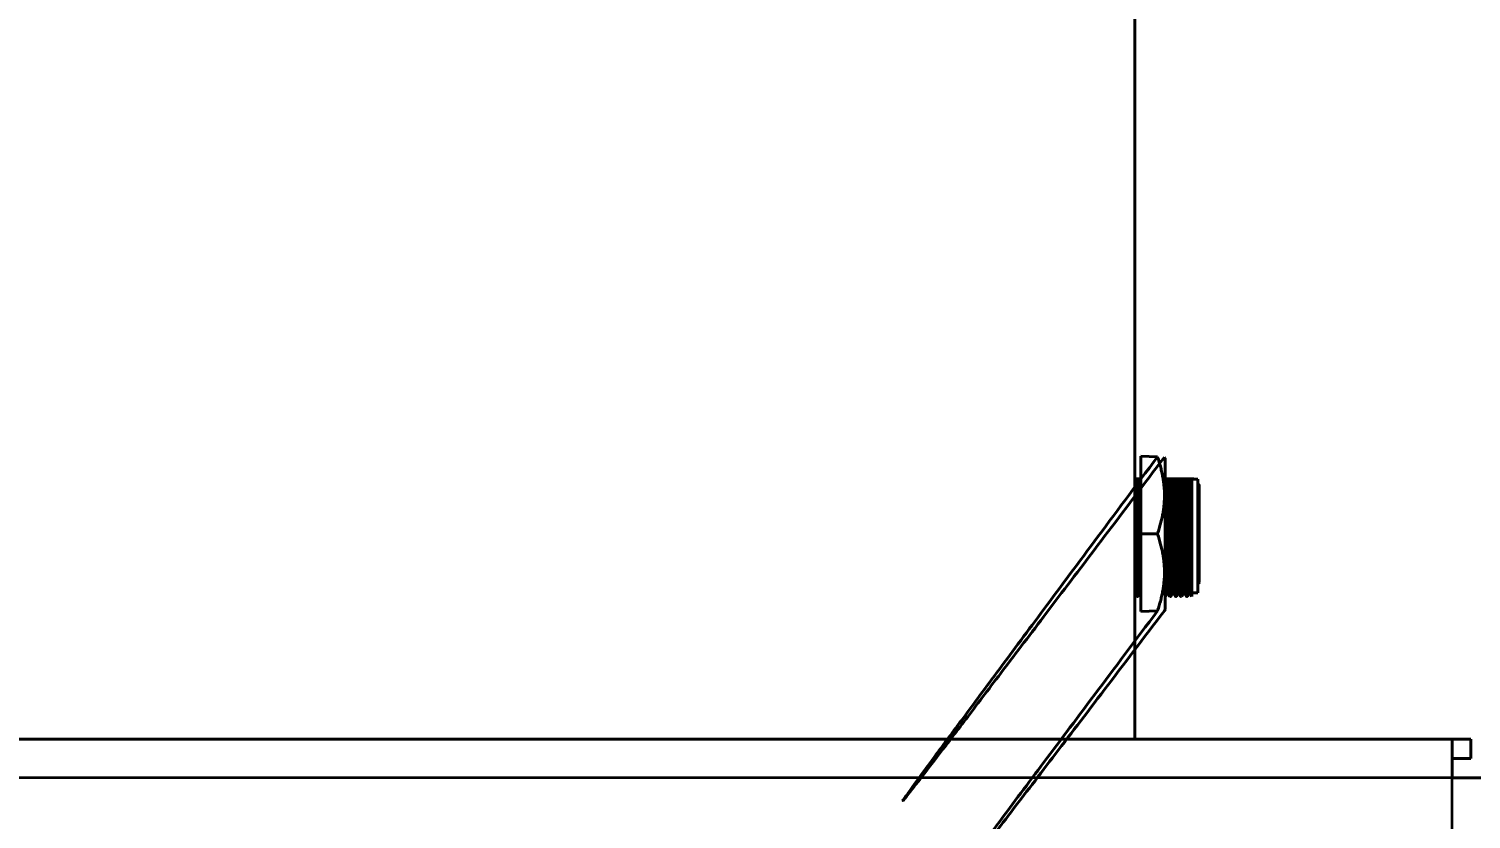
# Model space of a CAD drawing. Header units: millimetres. Extents: x 0 to 5945, y 0 to 4205.
# Drawn here: x 2609.3 to 2847.1, y 3655.9 to 3786.1 of the extents above; entities that cross this region are included whole.
import ezdxf

# ---------------------------------------------------------------- set-up
doc = ezdxf.new("R2010")
doc.units = ezdxf.units.MM
doc.header["$LTSCALE"] = 5
for name, color, linetype, lineweight in [('가시적인 것(ISO)', 3, 'Continuous', 40), ('가시적인 좁은 것(ISO)', 3, 'Continuous', 35), ('치수(ISO)', 2, 'Continuous', 25)]:
    doc.layers.add(name, color=color, linetype=linetype, lineweight=lineweight)
doc.styles.add('치수 텍스트_PSTEK_POSCO', font='isocp.shx')
doc.dimstyles.new('치수_PSTEK_POSCO', dxfattribs={"dimscale": 5, "dimtxt": 3.5, "dimasz": 2.5, "dimexe": 2, "dimexo": 2.5, "dimgap": 1, "dimtad": 1, "dimrnd": 1e-08, "dimdsep": 46, "dimtxsty": '치수 텍스트_PSTEK_POSCO', "dimcen": 0.09, "dimdle": 10, "dimclrd": 7, "dimclre": 7, "dimclrt": 2, "dimadec": 1, "dimazin": 2, "dimtfac": 1, "dimtmove": 0, "dimatfit": 3, "dimfxl": 0, "dimtolj": 1, "dimlwd": -1, "dimlwe": -1, "dimarcsym": 0})

# ---------------------------------------------------------------- blocks, each defined once
blk = doc.blocks.new('*D28')
at = {"layer": 'Defpoints', "color": 0}
for p in [(2843.97, 3669.12), (3020.18, 3669.12), (2843.97, 3150.72)]:
    blk.add_point(p, dxfattribs=at)
at = {"layer": '치수(ISO)', "color": 7}
for p, q in [((2856.47, 3669.12), (3030.18, 3669.12)), ((3020.18, 3163.22), (3020.18, 3656.62)), ((2856.47, 3150.72), (3030.18, 3150.72))]:
    blk.add_line(p, q, dxfattribs=at)
for points in [[(3018.1, 3656.62), (3022.27, 3656.62), (3020.18, 3669.12)], [(3018.1, 3163.22), (3022.27, 3163.22), (3020.18, 3150.72)]]:
    blk.add_solid(points, dxfattribs=at)
at = {"layer": '치수(ISO)', "color": 2, "insert": (3006.43, 3391.83), "char_height": 17.5, "attachment_point": 4, "rotation": 90, "style": '치수 텍스트_PSTEK_POSCO'}
blk.add_mtext('\\A1;518.4', dxfattribs=at)
blk = doc.blocks.new('*D29')
at = {"layer": 'Defpoints', "color": 0}
for p in [(2850.37, 3903.42), (2202.97, 3662.72), (2850.37, 3662.72)]:
    blk.add_point(p, dxfattribs=at)
at = {"layer": '치수(ISO)', "color": 7}
for p, q in [((2202.97, 3675.22), (2202.97, 3913.42)), ((2850.37, 3675.22), (2850.37, 3913.42)), ((2215.47, 3903.42), (2837.87, 3903.42))]:
    blk.add_line(p, q, dxfattribs=at)
for points in [[(2215.47, 3905.51), (2215.47, 3901.34), (2202.97, 3903.42)], [(2837.87, 3905.51), (2837.87, 3901.34), (2850.37, 3903.42)]]:
    blk.add_solid(points, dxfattribs=at)
at = {"layer": '치수(ISO)', "color": 2, "insert": (2499.89, 3917.17), "char_height": 17.5, "attachment_point": 4, "style": '치수 텍스트_PSTEK_POSCO'}
blk.add_mtext('\\A1;647.4', dxfattribs=at)
blk = doc.blocks.new('*D57')
at = {"layer": 'Defpoints', "color": 0}
for p in [(2924.17, 3953.64), (2924.17, 3473.92), (1547.17, 3428.67)]:
    blk.add_point(p, dxfattribs=at)
at = {"layer": '치수(ISO)', "color": 7}
for p, q in [((1547.17, 3441.17), (1547.17, 3963.64)), ((2924.17, 3486.42), (2924.17, 3963.64)), ((1559.67, 3953.64), (2911.67, 3953.64))]:
    blk.add_line(p, q, dxfattribs=at)
for points in [[(1559.67, 3955.73), (1559.67, 3951.56), (1547.17, 3953.64)], [(2911.67, 3955.73), (2911.67, 3951.56), (2924.17, 3953.64)]]:
    blk.add_solid(points, dxfattribs=at)
at = {"layer": '치수(ISO)', "color": 2, "insert": (2215.54, 3967.39), "char_height": 17.5, "attachment_point": 4, "style": '치수 텍스트_PSTEK_POSCO'}
blk.add_mtext('\\A1;1377', dxfattribs=at)
blk = doc.blocks.new('*D58')
at = {"layer": 'Defpoints', "color": 0}
for p in [(2791.67, 3837.92), (2728.01, 2865.12), (3101.94, 2865.12)]:
    blk.add_point(p, dxfattribs=at)
at = {"layer": '치수(ISO)', "color": 7}
for p, q in [((2804.17, 3837.92), (3111.94, 3837.92)), ((3101.94, 3825.42), (3101.94, 2877.62)), ((2740.51, 2865.12), (3111.94, 2865.12))]:
    blk.add_line(p, q, dxfattribs=at)
for points in [[(3099.86, 3825.42), (3104.02, 3825.42), (3101.94, 3837.92)], [(3099.86, 2877.62), (3104.02, 2877.62), (3101.94, 2865.12)]]:
    blk.add_solid(points, dxfattribs=at)
at = {"layer": '치수(ISO)', "color": 2, "insert": (3088.18, 3331.65), "char_height": 17.5, "attachment_point": 4, "rotation": 90, "style": '치수 텍스트_PSTEK_POSCO'}
blk.add_mtext('\\A1;972.8', dxfattribs=at)

msp = doc.modelspace()

# ---------------------------------------------------------------- linework, layer by layer
at = {"layer": '가시적인 것(ISO)'}
for p, q in [((2791.668, 3669.115), (2791.668, 3802.915)), ((2792.668, 3715.715), (2792.668, 3702.915)), ((2792.668, 3715.715), (2795.398, 3715.62)), ((2796.668, 3715.386), (2796.556, 3715.58)), ((2796.668, 3715.386), (2796.668, 3690.445)), ((2791.668, 3712.015), (2792.668, 3712.015)), ((2791.736, 3711.915), (2791.668, 3711.915)), ((2792.059, 3711.915), (2792.172, 3711.915)), ((2792.215, 3710.433), (2792.102, 3710.434)), ((2792.643, 3711.915), (2792.53, 3711.915)), ((2796.668, 3712.015), (2801.368, 3712.015)), ((2796.708, 3711.915), (2796.708, 3711.915)), ((2797.179, 3711.915), (2797.066, 3711.915)), ((2798.086, 3711.915), (2797.973, 3711.915)), ((2798.408, 3711.915), (2798.408, 3711.915)), ((2798.522, 3711.915), (2798.522, 3711.915)), ((2798.993, 3711.915), (2798.88, 3711.915)), ((2799.316, 3711.915), (2799.316, 3711.915)), ((2799.429, 3711.915), (2799.429, 3711.915)), ((2799.9, 3711.915), (2799.787, 3711.915)), ((2800.807, 3711.915), (2800.695, 3711.915)), ((2801.068, 3711.915), (2801.067, 3711.915)), ((2801.068, 3711.915), (2801.068, 3711.915)), ((2802.068, 3711.915), (2801.068, 3711.915)), ((2801.368, 3711.915), (2801.368, 3712.015)), ((2802.068, 3711.915), (2802.068, 3693.215)), ((2802.268, 3694.915), (2802.268, 3710.915)), ((2792.133, 3708.915), (2792.247, 3708.915)), ((2792.668, 3702.915), (2792.668, 3690.115)), ((2795.398, 3702.915), (2792.668, 3702.915)), ((2792.438, 3696.915), (2792.325, 3696.915)), ((2801.068, 3695.941), (2801.068, 3695.942)), ((2801.068, 3692.609), (2801.068, 3695.941)), ((2791.999, 3692.6), (2791.668, 3693.173)), ((2792.458, 3693.186), (2792.119, 3692.6)), ((2792.357, 3695.399), (2792.47, 3695.4)), ((2792.456, 3693.186), (2792.567, 3693.186)), ((2792.668, 3693.013), (2792.566, 3693.189)), ((2796.993, 3693.186), (2796.668, 3692.621)), ((2796.992, 3693.186), (2797.103, 3693.186)), ((2797.442, 3692.6), (2797.101, 3693.189)), ((2797.901, 3693.186), (2797.562, 3692.6)), ((2797.899, 3693.186), (2798.01, 3693.186)), ((2798.349, 3692.6), (2798.008, 3693.189)), ((2798.808, 3693.186), (2798.469, 3692.6)), ((2798.806, 3693.186), (2798.917, 3693.186)), ((2799.256, 3692.6), (2798.915, 3693.189)), ((2799.715, 3693.186), (2799.376, 3692.6)), ((2799.713, 3693.186), (2799.825, 3693.186)), ((2800.163, 3692.6), (2799.823, 3693.189)), ((2800.622, 3693.187), (2800.283, 3692.6)), ((2800.621, 3693.187), (2800.732, 3693.187)), ((2801.068, 3692.606), (2800.73, 3693.19)), ((2801.068, 3693.215), (2802.068, 3693.215)), ((2792.115, 3692.597), (2792.002, 3692.597)), ((2797.558, 3692.597), (2797.445, 3692.597)), ((2798.466, 3692.597), (2798.352, 3692.597)), ((2799.373, 3692.597), (2799.26, 3692.597)), ((2800.28, 3692.597), (2800.167, 3692.597)), ((2795.398, 3690.211), (2792.668, 3690.115)), ((2796.668, 3690.445), (2796.556, 3690.251)), ((2209.368, 3669.115), (2843.968, 3669.115)), ((2843.968, 3668.258), (2843.968, 3669.115)), ((2843.968, 3669.115), (2847.068, 3669.115)), ((2843.968, 3662.715), (2843.968, 3668.258)), ((2847.068, 3665.915), (2847.068, 3669.115)), ((2847.068, 3665.915), (2843.968, 3665.915)), ((2844.168, 3662.915), (2843.968, 3662.915)), ((2849.51, 3662.715), (2843.968, 3662.715)), ((2844.168, 3662.715), (2844.168, 3662.915))]:
    msp.add_line(p, q, dxfattribs=at)
for centre, start, end in [((2802.068, 3710.915), 0, 90), ((2802.068, 3694.915), 270, 0)]:
    msp.add_arc(centre, 0.2, start, end, dxfattribs=at)
for points, weights in [([(2795.398, 3715.62), (2712.509, 3604.497), (2796.556, 3715.58)], [1.24077700271, 1.3410201396, 1.3410201396]), ([(2795.398, 3702.915), (2797.553, 3709.23), (2795.398, 3715.62)], [1.24077700271, 1.4412632765, 1.24077700271]), ([(2795.398, 3690.211), (2797.553, 3696.601), (2795.398, 3702.915)], [1.24077700271, 1.4412632765, 1.24077700271]), ([(2796.556, 3690.251), (2712.509, 3579.896), (2795.398, 3690.211)], [1.3410201396, 1.3410201396, 1.24077700271])]:
    msp.add_rational_spline(points, weights, degree=2, dxfattribs=at)
for points, knots in [([(2791.668, 3709.931), (2791.672, 3709.704), (2791.676, 3709.468), (2791.692, 3708.594), (2791.703, 3707.911), (2791.718, 3706.907), (2791.722, 3706.621), (2791.736, 3705.693), (2791.746, 3705.035), (2791.76, 3704.025), (2791.765, 3703.681), (2791.78, 3702.598), (2791.791, 3701.858), (2791.806, 3700.756), (2791.811, 3700.386), (2791.826, 3699.374), (2791.836, 3698.747), (2791.854, 3697.608), (2791.862, 3697.093), (2791.877, 3696.204), (2791.885, 3695.822), (2791.901, 3695.024), (2791.91, 3694.626), (2791.929, 3693.885), (2791.939, 3693.557), (2791.957, 3693.087), (2791.965, 3692.923), (2791.983, 3692.667), (2791.993, 3692.597), (2792.002, 3692.597)], [0.3222412, 0.3222412, 0.3222412, 0.3222412, 0.4150511, 0.4150511, 0.6534208, 0.6534208, 0.7460289, 0.7460289, 0.9484847, 0.9484847, 1.052104, 1.052104, 1.2739005, 1.2739005, 1.3878066, 1.3878066, 1.5901853, 1.5901853, 1.7730159, 1.7730159, 1.927135, 1.927135, 2.1187165, 2.1187165, 2.3337323, 2.3337323, 2.507767, 2.507767, 2.7164563, 2.7164563, 2.7164563, 2.7164563]), ([(2792.119, 3692.6), (2792.118, 3692.598), (2792.117, 3692.597), (2792.105, 3692.597), (2792.095, 3692.674), (2792.08, 3692.902), (2792.075, 3692.993), (2792.061, 3693.31), (2792.051, 3693.581), (2792.037, 3694.075), (2792.033, 3694.253), (2792.02, 3694.76), (2792.012, 3695.111), (2791.995, 3695.944), (2791.987, 3696.438), (2791.972, 3697.29), (2791.966, 3697.626), (2791.956, 3698.272), (2791.951, 3698.579), (2791.936, 3699.572), (2791.926, 3700.278), (2791.906, 3701.643), (2791.897, 3702.293), (2791.884, 3703.27), (2791.879, 3703.595), (2791.869, 3704.315), (2791.864, 3704.708), (2791.848, 3705.759), (2791.839, 3706.405), (2791.814, 3708.061), (2791.798, 3709.015), (2791.779, 3710.053), (2791.775, 3710.248), (2791.759, 3711.009), (2791.747, 3711.506), (2791.736, 3711.915)], [2.6911151, 2.6911151, 2.6911151, 2.6911151, 2.7166008, 2.7166008, 2.9355079, 2.9355079, 3.0407966, 3.0407966, 3.2433406, 3.2433406, 3.3441671, 3.3441671, 3.5096129, 3.5096129, 3.7042, 3.7042, 3.8226382, 3.8226382, 3.9250352, 3.9250352, 4.1459604, 4.1459604, 4.3415148, 4.3415148, 4.4390559, 4.4390559, 4.5585551, 4.5585551, 4.7616205, 4.7616205, 5.1001237, 5.1001237, 5.1822536, 5.1822536, 5.4334709, 5.4334709, 5.4334709, 5.4334709]), ([(2791.736, 3711.915), (2791.797, 3711.915), (2791.856, 3711.915), (2791.963, 3711.915), (2792.013, 3711.915), (2792.059, 3711.915)], [-0.1388895, -0.1388895, -0.1388895, -0.1388895, -0.06820794, -0.06820794, -0.00000605, -0.00000605, -0.00000605, -0.00000605]), ([(2792.513, 3693.927), (2792.51, 3693.866), (2792.508, 3693.809), (2792.506, 3693.756), (2792.499, 3693.615), (2792.493, 3693.5), (2792.487, 3693.411), (2792.477, 3693.261), (2792.466, 3693.186), (2792.456, 3693.186), (2792.449, 3693.186), (2792.441, 3693.222), (2792.434, 3693.295), (2792.425, 3693.389), (2792.416, 3693.544), (2792.406, 3693.756), (2792.398, 3693.944), (2792.39, 3694.177), (2792.381, 3694.453), (2792.373, 3694.728), (2792.365, 3695.045), (2792.357, 3695.399), (2792.347, 3695.798), (2792.338, 3696.245), (2792.329, 3696.73), (2792.321, 3697.106), (2792.314, 3697.505), (2792.307, 3697.923), (2792.296, 3698.523), (2792.286, 3699.162), (2792.276, 3699.826), (2792.27, 3700.22), (2792.263, 3700.623), (2792.257, 3701.031), (2792.246, 3701.787), (2792.234, 3702.561), (2792.223, 3703.33), (2792.218, 3703.675), (2792.213, 3704.019), (2792.208, 3704.361), (2792.195, 3705.192), (2792.183, 3706.008), (2792.17, 3706.78), (2792.166, 3707.032), (2792.162, 3707.279), (2792.158, 3707.521), (2792.144, 3708.324), (2792.131, 3709.066), (2792.117, 3709.718), (2792.114, 3709.864), (2792.111, 3710.005), (2792.108, 3710.141), (2792.094, 3710.799), (2792.079, 3711.346), (2792.064, 3711.756), (2792.063, 3711.812), (2792.061, 3711.865), (2792.059, 3711.915)], [0.42864764, 0.42864764, 0.42864764, 0.42864764, 0.4375, 0.4375, 0.4375, 0.46084207, 0.46084207, 0.46084207, 0.5, 0.5, 0.5, 0.52730597, 0.52730597, 0.52730597, 0.5625, 0.5625, 0.5625, 0.59376964, 0.59376964, 0.59376964, 0.625, 0.625, 0.625, 0.6602331, 0.6602331, 0.6602331, 0.6875, 0.6875, 0.6875, 0.72669644, 0.72669644, 0.72669644, 0.75, 0.75, 0.75, 0.79315975, 0.79315975, 0.79315975, 0.8125, 0.8125, 0.8125, 0.85962318, 0.85962318, 0.85962318, 0.875, 0.875, 0.875, 0.92608682, 0.92608682, 0.92608682, 0.9375, 0.9375, 0.9375, 0.99255071, 0.99255071, 0.99255071, 1, 1, 1, 1]), ([(2792.172, 3711.915), (2792.224, 3711.915), (2792.279, 3711.915), (2792.399, 3711.915), (2792.463, 3711.915), (2792.53, 3711.915)], [-0.13972389, -0.13972389, -0.13972389, -0.13972389, -0.07119615, -0.07119615, -0.00000972, -0.00000972, -0.00000972, -0.00000972]), ([(2792.566, 3693.189), (2792.556, 3693.205), (2792.547, 3693.279), (2792.538, 3693.41), (2792.521, 3693.662), (2792.503, 3694.13), (2792.485, 3694.781), (2792.468, 3695.431), (2792.45, 3696.266), (2792.433, 3697.228), (2792.415, 3698.191), (2792.397, 3699.281), (2792.38, 3700.428), (2792.362, 3701.575), (2792.345, 3702.778), (2792.327, 3703.957), (2792.309, 3705.137), (2792.292, 3706.293), (2792.274, 3707.349), (2792.257, 3708.399), (2792.239, 3709.351), (2792.222, 3710.141), (2792.222, 3710.145), (2792.221, 3710.149), (2792.221, 3710.153), (2792.205, 3710.895), (2792.188, 3711.494), (2792.172, 3711.915)], [0.50466237, 0.50466237, 0.50466237, 0.50466237, 0.53904732, 0.53904732, 0.53904732, 0.60551113, 0.60551113, 0.60551113, 0.67197493, 0.67197493, 0.67197493, 0.73843874, 0.73843874, 0.73843874, 0.80490255, 0.80490255, 0.80490255, 0.87136635, 0.87136635, 0.87136635, 0.9375, 0.9375, 0.9375, 0.93783016, 0.93783016, 0.93783016, 1, 1, 1, 1]), ([(2792.53, 3711.915), (2792.538, 3711.626), (2792.546, 3711.293), (2792.562, 3710.575), (2792.57, 3710.198), (2792.594, 3708.928), (2792.609, 3707.942), (2792.634, 3706.327), (2792.643, 3705.762), (2792.656, 3704.79), (2792.662, 3704.391), (2792.668, 3703.989)], [0.000001, 0.000001, 0.000001, 0.000001, 0.17755959, 0.17755959, 0.34118674, 0.34118674, 0.68828752, 0.68828752, 0.86585156, 0.86585156, 0.98713517, 0.98713517, 0.98713517, 0.98713517]), ([(2792.668, 3710.937), (2792.666, 3711.002), (2792.665, 3711.067), (2792.656, 3711.419), (2792.65, 3711.682), (2792.643, 3711.915)], [1.78834821, 1.78834821, 1.78834821, 1.78834821, 1.81957156, 1.81957156, 1.96301031, 1.96301031, 1.96301031, 1.96301031]), ([(2796.708, 3711.915), (2796.76, 3711.915), (2796.815, 3711.915), (2796.934, 3711.915), (2796.999, 3711.915), (2797.066, 3711.915)], [-0.13976226, -0.13976226, -0.13976226, -0.13976226, -0.0711975, -0.0711975, -0.0000093, -0.0000093, -0.0000093, -0.0000093]), ([(2797.101, 3693.189), (2797.085, 3693.216), (2797.068, 3693.425), (2797.033, 3694.322), (2797.014, 3694.977), (2796.977, 3696.723), (2796.958, 3697.748), (2796.92, 3700.132), (2796.901, 3701.379), (2796.862, 3704.03), (2796.843, 3705.291), (2796.805, 3707.668), (2796.786, 3708.746), (2796.758, 3710.148), (2796.748, 3710.583), (2796.728, 3711.34), (2796.718, 3711.66), (2796.708, 3711.915)], [-3.5049232, -3.5049232, -3.5049232, -3.5049232, -2.7556919, -2.7556919, -2.0978074, -2.0978074, -1.5866592, -1.5866592, -1.171668, -1.171668, -0.7880239, -0.7880239, -0.4040334, -0.4040334, -0.2016665, -0.2016665, 0, 0, 0, 0]), ([(2797.066, 3711.915), (2797.074, 3711.619), (2797.082, 3711.277), (2797.099, 3710.513), (2797.108, 3710.092), (2797.125, 3709.151), (2797.134, 3708.628), (2797.152, 3707.486), (2797.162, 3706.865), (2797.181, 3705.587), (2797.19, 3704.932), (2797.208, 3703.655), (2797.217, 3703.037), (2797.231, 3702.042), (2797.236, 3701.664), (2797.246, 3700.965), (2797.25, 3700.644), (2797.264, 3699.69), (2797.274, 3699.071), (2797.293, 3697.797), (2797.304, 3697.154), (2797.323, 3696.069), (2797.332, 3695.614), (2797.345, 3694.977), (2797.35, 3694.767), (2797.363, 3694.222), (2797.371, 3693.916), (2797.385, 3693.466), (2797.391, 3693.301), (2797.407, 3692.94), (2797.416, 3692.782), (2797.432, 3692.628), (2797.439, 3692.597), (2797.445, 3692.597)], [0.000001, 0.000001, 0.000001, 0.000001, 0.1815864, 0.1815864, 0.3616743, 0.3616743, 0.5537251, 0.5537251, 0.7574263, 0.7574263, 0.9587101, 0.9587101, 1.1437994, 1.1437994, 1.2576768, 1.2576768, 1.3561254, 1.3561254, 1.5532927, 1.5532927, 1.7795878, 1.7795878, 1.9665053, 1.9665053, 2.067197, 2.067197, 2.2445997, 2.2445997, 2.3729378, 2.3729378, 2.5770222, 2.5770222, 2.7162896, 2.7162896, 2.7162896, 2.7162896]), ([(2797.562, 3692.6), (2797.561, 3692.598), (2797.56, 3692.597), (2797.549, 3692.597), (2797.54, 3692.664), (2797.523, 3692.898), (2797.515, 3693.039), (2797.499, 3693.447), (2797.489, 3693.741), (2797.471, 3694.417), (2797.462, 3694.788), (2797.444, 3695.655), (2797.435, 3696.156), (2797.42, 3697.009), (2797.414, 3697.331), (2797.404, 3697.956), (2797.399, 3698.255), (2797.384, 3699.235), (2797.374, 3699.942), (2797.354, 3701.303), (2797.345, 3701.95), (2797.332, 3702.927), (2797.327, 3703.253), (2797.317, 3703.975), (2797.311, 3704.368), (2797.301, 3705.082), (2797.296, 3705.402), (2797.282, 3706.429), (2797.272, 3707.117), (2797.254, 3708.192), (2797.247, 3708.598), (2797.231, 3709.577), (2797.221, 3710.121), (2797.205, 3710.856), (2797.2, 3711.089), (2797.189, 3711.526), (2797.184, 3711.73), (2797.179, 3711.915)], [2.6909762, 2.6909762, 2.6909762, 2.6909762, 2.7162371, 2.7162371, 2.9200056, 2.9200056, 3.0757834, 3.0757834, 3.279476, 3.279476, 3.4665207, 3.4665207, 3.6708493, 3.6708493, 3.7870803, 3.7870803, 3.8884337, 3.8884337, 4.1115926, 4.1115926, 4.3068563, 4.3068563, 4.4048115, 4.4048115, 4.5236908, 4.5236908, 4.6223241, 4.6223241, 4.8439406, 4.8439406, 4.9877627, 4.9877627, 5.2071397, 5.2071397, 5.3186089, 5.3186089, 5.4324693, 5.4324693, 5.4324693, 5.4324693]), ([(2797.179, 3711.915), (2797.24, 3711.915), (2797.299, 3711.915), (2797.406, 3711.915), (2797.456, 3711.915), (2797.501, 3711.915)], [-0.13881218, -0.13881218, -0.13881218, -0.13881218, -0.06822643, -0.06822643, 0, 0, 0, 0]), ([(2797.501, 3711.915), (2797.52, 3711.915), (2797.539, 3711.915), (2797.577, 3711.915), (2797.596, 3711.915), (2797.615, 3711.915)], [-0.011348355, -0.011348355, -0.011348355, -0.011348355, -0.005678347, -0.005678347, -0.000009147, -0.000009147, -0.000009147, -0.000009147]), ([(2797.899, 3693.186), (2797.899, 3693.186), (2797.899, 3693.186), (2797.88, 3693.186), (2797.861, 3693.435), (2797.823, 3694.409), (2797.805, 3695.119), (2797.765, 3696.991), (2797.746, 3698.082), (2797.708, 3700.481), (2797.689, 3701.762), (2797.652, 3704.266), (2797.633, 3705.519), (2797.596, 3707.822), (2797.578, 3708.873), (2797.551, 3710.175), (2797.541, 3710.603), (2797.521, 3711.346), (2797.511, 3711.662), (2797.501, 3711.915)], [2.5936859, 2.5936859, 2.5936859, 2.5936859, 2.5937897, 2.5937897, 2.8013141, 2.8013141, 3.0089014, 3.0089014, 3.233591, 3.233591, 3.5102815, 3.5102815, 3.8660147, 3.8660147, 4.3000441, 4.3000441, 4.5508927, 4.5508927, 4.8015238, 4.8015238, 4.8015238, 4.8015238]), ([(2797.615, 3711.915), (2797.667, 3711.915), (2797.722, 3711.915), (2797.841, 3711.915), (2797.905, 3711.915), (2797.973, 3711.915)], [-0.13983379, -0.13983379, -0.13983379, -0.13983379, -0.07118482, -0.07118482, -0.00000499, -0.00000499, -0.00000499, -0.00000499]), ([(2798.008, 3693.189), (2797.991, 3693.22), (2797.973, 3693.466), (2797.937, 3694.409), (2797.918, 3695.119), (2797.879, 3696.991), (2797.86, 3698.082), (2797.821, 3700.481), (2797.802, 3701.762), (2797.765, 3704.266), (2797.747, 3705.519), (2797.71, 3707.822), (2797.691, 3708.873), (2797.664, 3710.175), (2797.654, 3710.603), (2797.635, 3711.346), (2797.625, 3711.662), (2797.615, 3711.915)], [-1.750656, -1.750656, -1.750656, -1.750656, -1.5958966, -1.5958966, -1.43027, -1.43027, -1.2509981, -1.2509981, -1.0302365, -1.0302365, -0.7464096, -0.7464096, -0.4001129, -0.4001129, -0.1999697, -0.1999697, 0, 0, 0, 0]), ([(2797.973, 3711.915), (2797.981, 3711.626), (2797.989, 3711.293), (2798.003, 3710.687), (2798.008, 3710.439), (2798.022, 3709.71), (2798.031, 3709.199), (2798.047, 3708.245), (2798.054, 3707.819), (2798.065, 3707.107), (2798.069, 3706.831), (2798.082, 3705.98), (2798.091, 3705.393), (2798.105, 3704.382), (2798.111, 3703.966), (2798.121, 3703.223), (2798.126, 3702.897), (2798.14, 3701.923), (2798.149, 3701.279), (2798.168, 3699.924), (2798.178, 3699.222), (2798.193, 3698.252), (2798.198, 3697.959), (2798.208, 3697.334), (2798.213, 3697.006), (2798.228, 3696.148), (2798.238, 3695.647), (2798.256, 3694.785), (2798.265, 3694.416), (2798.283, 3693.743), (2798.293, 3693.448), (2798.309, 3693.039), (2798.316, 3692.898), (2798.333, 3692.664), (2798.343, 3692.597), (2798.352, 3692.597)], [0.000001, 0.000001, 0.000001, 0.000001, 0.1775623, 0.1775623, 0.2880686, 0.2880686, 0.4855654, 0.4855654, 0.63237, 0.63237, 0.7224337, 0.7224337, 0.9050859, 0.9050859, 1.030779, 1.030779, 1.1285675, 1.1285675, 1.3230362, 1.3230362, 1.5450449, 1.5450449, 1.6443183, 1.6443183, 1.7626606, 1.7626606, 1.966952, 1.966952, 2.1527074, 2.1527074, 2.3564061, 2.3564061, 2.5126111, 2.5126111, 2.7162046, 2.7162046, 2.7162046, 2.7162046]), ([(2798.469, 3692.6), (2798.468, 3692.598), (2798.467, 3692.597), (2798.461, 3692.597), (2798.457, 3692.612), (2798.446, 3692.682), (2798.441, 3692.742), (2798.42, 3693.046), (2798.406, 3693.423), (2798.382, 3694.267), (2798.373, 3694.643), (2798.359, 3695.281), (2798.355, 3695.505), (2798.345, 3696.004), (2798.34, 3696.28), (2798.33, 3696.836), (2798.325, 3697.112), (2798.31, 3698.017), (2798.3, 3698.677), (2798.28, 3699.969), (2798.271, 3700.593), (2798.258, 3701.548), (2798.254, 3701.871), (2798.243, 3702.66), (2798.236, 3703.127), (2798.215, 3704.622), (2798.201, 3705.636), (2798.178, 3707.14), (2798.17, 3707.662), (2798.156, 3708.536), (2798.15, 3708.897), (2798.138, 3709.549), (2798.133, 3709.842), (2798.113, 3710.828), (2798.1, 3711.432), (2798.086, 3711.915)], [2.6916311, 2.6916311, 2.6916311, 2.6916311, 2.716485, 2.716485, 2.8151332, 2.8151332, 2.9341354, 2.9341354, 3.250111, 3.250111, 3.4465206, 3.4465206, 3.5447553, 3.5447553, 3.6545981, 3.6545981, 3.7559985, 3.7559985, 3.9760149, 3.9760149, 4.168955, 4.168955, 4.266463, 4.266463, 4.4064252, 4.4064252, 4.7159522, 4.7159522, 4.8895285, 4.8895285, 5.0204662, 5.0204662, 5.1370735, 5.1370735, 5.4334512, 5.4334512, 5.4334512, 5.4334512]), ([(2798.086, 3711.915), (2798.147, 3711.915), (2798.206, 3711.915), (2798.313, 3711.915), (2798.363, 3711.915), (2798.408, 3711.915)], [-0.13893351, -0.13893351, -0.13893351, -0.13893351, -0.06825558, -0.06825558, 0, 0, 0, 0]), ([(2798.408, 3711.915), (2798.427, 3711.915), (2798.446, 3711.915), (2798.484, 3711.915), (2798.503, 3711.915), (2798.522, 3711.915)], [-0.011392359, -0.011392359, -0.011392359, -0.011392359, -0.005716617, -0.005716617, -0.000044428, -0.000044428, -0.000044428, -0.000044428]), ([(2798.806, 3693.186), (2798.784, 3693.186), (2798.766, 3693.504), (2798.729, 3694.446), (2798.71, 3695.2), (2798.675, 3696.873), (2798.656, 3697.926), (2798.62, 3700.148), (2798.602, 3701.384), (2798.565, 3703.843), (2798.547, 3705.113), (2798.51, 3707.428), (2798.491, 3708.555), (2798.46, 3710.098), (2798.449, 3710.548), (2798.429, 3711.327), (2798.419, 3711.655), (2798.409, 3711.915)], [1.9306968, 1.9306968, 1.9306968, 1.9306968, 2.2559656, 2.2559656, 2.6735186, 2.6735186, 3.1409889, 3.1409889, 3.5745222, 3.5745222, 3.9354567, 3.9354567, 4.2154959, 4.2154959, 4.3494976, 4.3494976, 4.4839458, 4.4839458, 4.4839458, 4.4839458]), ([(2798.522, 3711.915), (2798.574, 3711.915), (2798.629, 3711.915), (2798.749, 3711.915), (2798.813, 3711.915), (2798.88, 3711.915)], [-0.1397916, -0.1397916, -0.1397916, -0.1397916, -0.07118764, -0.07118764, -0.00000281, -0.00000281, -0.00000281, -0.00000281]), ([(2798.915, 3693.189), (2798.896, 3693.223), (2798.878, 3693.528), (2798.842, 3694.446), (2798.824, 3695.2), (2798.788, 3696.873), (2798.77, 3697.926), (2798.734, 3700.148), (2798.715, 3701.384), (2798.679, 3703.843), (2798.66, 3705.113), (2798.623, 3707.428), (2798.604, 3708.555), (2798.573, 3710.098), (2798.563, 3710.548), (2798.542, 3711.327), (2798.532, 3711.655), (2798.522, 3711.915)], [-3.8788561, -3.8788561, -3.8788561, -3.8788561, -3.4100945, -3.4100945, -2.7709976, -2.7709976, -2.0554986, -2.0554986, -1.3919425, -1.3919425, -0.8395046, -0.8395046, -0.4108832, -0.4108832, -0.2057833, -0.2057833, 0, 0, 0, 0]), ([(2798.88, 3711.915), (2798.891, 3711.498), (2798.904, 3710.99), (2798.924, 3709.969), (2798.933, 3709.494), (2798.947, 3708.659), (2798.953, 3708.322), (2798.968, 3707.423), (2798.976, 3706.845), (2798.99, 3705.93), (2798.995, 3705.607), (2799.008, 3704.702), (2799.016, 3704.113), (2799.03, 3703.095), (2799.036, 3702.668), (2799.047, 3701.917), (2799.051, 3701.593), (2799.065, 3700.633), (2799.074, 3700.005), (2799.093, 3698.702), (2799.104, 3698.036), (2799.119, 3697.126), (2799.124, 3696.849), (2799.133, 3696.284), (2799.139, 3695.998), (2799.148, 3695.492), (2799.153, 3695.269), (2799.167, 3694.633), (2799.176, 3694.258), (2799.199, 3693.42), (2799.215, 3693.046), (2799.235, 3692.743), (2799.24, 3692.682), (2799.25, 3692.613), (2799.255, 3692.597), (2799.259, 3692.597), (2799.259, 3692.597), (2799.26, 3692.597)], [0.000001, 0.000001, 0.000001, 0.000001, 0.2559486, 0.2559486, 0.445259, 0.445259, 0.5654299, 0.5654299, 0.7548533, 0.7548533, 0.8555968, 0.8555968, 1.0337886, 1.0337886, 1.161724, 1.161724, 1.259463, 1.259463, 1.4536801, 1.4536801, 1.6753435, 1.6753435, 1.7767227, 1.7767227, 1.8901426, 1.8901426, 1.9882623, 1.9882623, 2.1842123, 2.1842123, 2.4984854, 2.4984854, 2.6177152, 2.6177152, 2.7163742, 2.7163742, 2.716639, 2.716639, 2.716639, 2.716639]), ([(2799.376, 3692.6), (2799.366, 3692.582), (2799.355, 3692.643), (2799.338, 3692.881), (2799.331, 3693.013), (2799.32, 3693.283), (2799.315, 3693.398), (2799.302, 3693.793), (2799.293, 3694.114), (2799.27, 3695.072), (2799.255, 3695.779), (2799.236, 3696.899), (2799.23, 3697.23), (2799.218, 3697.968), (2799.212, 3698.378), (2799.192, 3699.671), (2799.179, 3700.59), (2799.158, 3702.085), (2799.15, 3702.643), (2799.131, 3703.957), (2799.121, 3704.707), (2799.101, 3706.077), (2799.092, 3706.698), (2799.079, 3707.532), (2799.075, 3707.766), (2799.065, 3708.417), (2799.058, 3708.821), (2799.041, 3709.756), (2799.032, 3710.262), (2799.013, 3711.173), (2799.003, 3711.575), (2798.993, 3711.915)], [0.2941062, 0.2941062, 0.2941062, 0.2941062, 0.5167065, 0.5167065, 0.6686471, 0.6686471, 0.7608438, 0.7608438, 0.9541462, 0.9541462, 1.259345, 1.259345, 1.3798628, 1.3798628, 1.5180493, 1.5180493, 1.8030001, 1.8030001, 1.9705985, 1.9705985, 2.1972149, 2.1972149, 2.394561, 2.394561, 2.4734645, 2.4734645, 2.6188598, 2.6188598, 2.8272445, 2.8272445, 3.0363189, 3.0363189, 3.0363189, 3.0363189]), ([(2798.993, 3711.915), (2799.054, 3711.915), (2799.113, 3711.915), (2799.22, 3711.915), (2799.27, 3711.915), (2799.316, 3711.915)], [-0.13889926, -0.13889926, -0.13889926, -0.13889926, -0.06819181, -0.06819181, 0, 0, 0, 0]), ([(2799.316, 3711.915), (2799.335, 3711.915), (2799.353, 3711.915), (2799.391, 3711.915), (2799.41, 3711.915), (2799.429, 3711.915)], [-0.011355843, -0.011355843, -0.011355843, -0.011355843, -0.005684941, -0.005684941, -0.000015072, -0.000015072, -0.000015072, -0.000015072]), ([(2799.713, 3693.186), (2799.711, 3693.186), (2799.708, 3693.189), (2799.689, 3693.251), (2799.671, 3693.507), (2799.632, 3694.609), (2799.613, 3695.341), (2799.574, 3697.288), (2799.556, 3698.385), (2799.518, 3700.785), (2799.499, 3702.052), (2799.459, 3704.721), (2799.441, 3705.96), (2799.402, 3708.307), (2799.383, 3709.313), (2799.348, 3710.945), (2799.331, 3711.534), (2799.316, 3711.915)], [0.2563355, 0.2563355, 0.2563355, 0.2563355, 0.290456, 0.290456, 0.5351422, 0.5351422, 0.7408526, 0.7408526, 0.9331951, 0.9331951, 1.1258704, 1.1258704, 1.3372567, 1.3372567, 1.6030238, 1.6030238, 1.9239468, 1.9239468, 1.9239468, 1.9239468]), ([(2799.429, 3711.915), (2799.481, 3711.915), (2799.536, 3711.915), (2799.656, 3711.915), (2799.72, 3711.915), (2799.787, 3711.915)], [-0.13974804, -0.13974804, -0.13974804, -0.13974804, -0.0712245, -0.0712245, -0.00000951, -0.00000951, -0.00000951, -0.00000951]), ([(2799.823, 3693.189), (2799.822, 3693.191), (2799.821, 3693.193), (2799.803, 3693.251), (2799.784, 3693.507), (2799.746, 3694.609), (2799.727, 3695.341), (2799.688, 3697.288), (2799.669, 3698.385), (2799.631, 3700.785), (2799.612, 3702.052), (2799.573, 3704.721), (2799.554, 3705.96), (2799.516, 3708.307), (2799.497, 3709.313), (2799.461, 3710.945), (2799.444, 3711.534), (2799.429, 3711.915)], [-1.5464596, -1.5464596, -1.5464596, -1.5464596, -1.5317576, -1.5317576, -1.3023103, -1.3023103, -1.1094115, -1.1094115, -0.929048, -0.929048, -0.7483725, -0.7483725, -0.5501513, -0.5501513, -0.300936, -0.300936, 0, 0, 0, 0]), ([(2799.787, 3711.915), (2799.797, 3711.575), (2799.806, 3711.175), (2799.826, 3710.266), (2799.836, 3709.761), (2799.852, 3708.825), (2799.859, 3708.417), (2799.869, 3707.762), (2799.873, 3707.528), (2799.886, 3706.694), (2799.895, 3706.074), (2799.915, 3704.704), (2799.925, 3703.955), (2799.944, 3702.642), (2799.951, 3702.084), (2799.972, 3700.59), (2799.986, 3699.671), (2800.006, 3698.378), (2800.012, 3697.968), (2800.024, 3697.23), (2800.03, 3696.899), (2800.05, 3695.778), (2800.063, 3695.071), (2800.087, 3694.113), (2800.096, 3693.791), (2800.109, 3693.397), (2800.113, 3693.282), (2800.125, 3693.013), (2800.132, 3692.881), (2800.148, 3692.66), (2800.157, 3692.597), (2800.167, 3692.597)], [0.000001, 0.000001, 0.000001, 0.000001, 0.2086512, 0.2086512, 0.4166256, 0.4166256, 0.5632822, 0.5632822, 0.6422274, 0.6422274, 0.8394582, 0.8394582, 1.0658651, 1.0658651, 1.2333316, 1.2333316, 1.5182479, 1.5182479, 1.6564203, 1.6564203, 1.7768948, 1.7768948, 2.0823807, 2.0823807, 2.2757704, 2.2757704, 2.3679465, 2.3679465, 2.5189761, 2.5189761, 2.7170518, 2.7170518, 2.7170518, 2.7170518]), ([(2800.283, 3692.6), (2800.282, 3692.598), (2800.281, 3692.597), (2800.27, 3692.597), (2800.261, 3692.662), (2800.243, 3692.923), (2800.233, 3693.117), (2800.219, 3693.499), (2800.214, 3693.642), (2800.2, 3694.102), (2800.192, 3694.459), (2800.173, 3695.271), (2800.164, 3695.726), (2800.146, 3696.714), (2800.137, 3697.246), (2800.123, 3698.098), (2800.118, 3698.393), (2800.104, 3699.305), (2800.095, 3699.94), (2800.078, 3701.155), (2800.07, 3701.73), (2800.052, 3702.977), (2800.043, 3703.648), (2800.024, 3704.974), (2800.015, 3705.626), (2799.997, 3706.849), (2799.988, 3707.421), (2799.966, 3708.784), (2799.953, 3709.535), (2799.933, 3710.534), (2799.927, 3710.845), (2799.914, 3711.419), (2799.907, 3711.682), (2799.9, 3711.915)], [2.6911346, 2.6911346, 2.6911346, 2.6911346, 2.7164601, 2.7164601, 2.9181842, 2.9181842, 3.1194028, 3.1194028, 3.2200178, 3.2200178, 3.4144254, 3.4144254, 3.6097346, 3.6097346, 3.8042279, 3.8042279, 3.9036743, 3.9036743, 4.1040057, 4.1040057, 4.277934, 4.277934, 4.4788692, 4.4788692, 4.6794026, 4.6794026, 4.8669111, 4.8669111, 5.1482765, 5.1482765, 5.2899094, 5.2899094, 5.4332392, 5.4332392, 5.4332392, 5.4332392]), ([(2799.9, 3711.915), (2799.961, 3711.915), (2800.02, 3711.915), (2800.127, 3711.915), (2800.177, 3711.915), (2800.223, 3711.915)], [-0.13889662, -0.13889662, -0.13889662, -0.13889662, -0.0682014, -0.0682014, -0.00001531, -0.00001531, -0.00001531, -0.00001531]), ([(2800.223, 3711.915), (2800.242, 3711.915), (2800.261, 3711.915), (2800.299, 3711.915), (2800.318, 3711.915), (2800.337, 3711.915)], [-0.011446096, -0.011446096, -0.011446096, -0.011446096, -0.005745041, -0.005745041, -0.000000114, -0.000000114, -0.000000114, -0.000000114]), ([(2800.621, 3693.187), (2800.621, 3693.187), (2800.62, 3693.187), (2800.612, 3693.187), (2800.603, 3693.249), (2800.589, 3693.426), (2800.585, 3693.498), (2800.574, 3693.685), (2800.569, 3693.807), (2800.559, 3694.039), (2800.555, 3694.138), (2800.547, 3694.391), (2800.543, 3694.55), (2800.531, 3695), (2800.524, 3695.311), (2800.51, 3695.962), (2800.502, 3696.298), (2800.484, 3697.217), (2800.472, 3697.832), (2800.456, 3698.824), (2800.451, 3699.165), (2800.439, 3699.939), (2800.433, 3700.376), (2800.423, 3701.065), (2800.419, 3701.314), (2800.407, 3702.015), (2800.4, 3702.472), (2800.39, 3703.141), (2800.387, 3703.353), (2800.38, 3703.814), (2800.377, 3704.061), (2800.366, 3704.834), (2800.358, 3705.354), (2800.342, 3706.405), (2800.333, 3706.935), (2800.316, 3707.92), (2800.307, 3708.378), (2800.295, 3709.048), (2800.291, 3709.277), (2800.28, 3709.875), (2800.272, 3710.226), (2800.261, 3710.695), (2800.258, 3710.837), (2800.245, 3711.274), (2800.236, 3711.539), (2800.226, 3711.816), (2800.225, 3711.867), (2800.223, 3711.915)], [2.6876906, 2.6876906, 2.6876906, 2.6876906, 2.6891461, 2.6891461, 2.8789365, 2.8789365, 2.9708382, 2.9708382, 3.081425, 3.081425, 3.1531732, 3.1531732, 3.2505882, 3.2505882, 3.4063205, 3.4063205, 3.5485396, 3.5485396, 3.7722002, 3.7722002, 3.8843778, 3.8843778, 4.0213974, 4.0213974, 4.0973971, 4.0973971, 4.2351609, 4.2351609, 4.2993114, 4.2993114, 4.3742543, 4.3742543, 4.5345358, 4.5345358, 4.7067256, 4.7067256, 4.8695457, 4.8695457, 4.9591561, 4.9591561, 5.1130645, 5.1130645, 5.1852827, 5.1852827, 5.3459225, 5.3459225, 5.3842368, 5.3842368, 5.3842368, 5.3842368]), ([(2800.337, 3711.915), (2800.389, 3711.915), (2800.445, 3711.915), (2800.564, 3711.915), (2800.628, 3711.915), (2800.695, 3711.915)], [-0.13975055, -0.13975055, -0.13975055, -0.13975055, -0.07128731, -0.07128731, -0.00002815, -0.00002815, -0.00002815, -0.00002815]), ([(2800.337, 3711.915), (2800.339, 3711.878), (2800.34, 3711.839), (2800.343, 3711.754), (2800.345, 3711.706), (2800.354, 3711.44), (2800.36, 3711.188), (2800.371, 3710.747), (2800.375, 3710.579), (2800.382, 3710.261), (2800.385, 3710.114), (2800.394, 3709.692), (2800.401, 3709.404), (2800.411, 3708.947), (2800.414, 3708.788), (2800.42, 3708.482), (2800.423, 3708.335), (2800.434, 3707.703), (2800.441, 3707.194), (2800.452, 3706.447), (2800.455, 3706.225), (2800.461, 3705.817), (2800.464, 3705.63), (2800.472, 3705.153), (2800.477, 3704.86), (2800.488, 3704.208), (2800.494, 3703.849), (2800.502, 3703.323), (2800.504, 3703.158), (2800.512, 3702.625), (2800.517, 3702.258), (2800.527, 3701.486), (2800.533, 3701.08), (2800.541, 3700.51), (2800.544, 3700.341), (2800.553, 3699.764), (2800.56, 3699.362), (2800.572, 3698.703), (2800.577, 3698.439), (2800.584, 3698.042), (2800.586, 3697.904), (2800.594, 3697.45), (2800.599, 3697.144), (2800.609, 3696.569), (2800.613, 3696.299), (2800.621, 3695.926), (2800.623, 3695.812), (2800.631, 3695.487), (2800.636, 3695.285), (2800.646, 3694.917), (2800.651, 3694.75), (2800.659, 3694.489), (2800.662, 3694.389), (2800.668, 3694.21), (2800.671, 3694.131), (2800.679, 3693.881), (2800.684, 3693.731), (2800.693, 3693.537), (2800.697, 3693.475), (2800.703, 3693.383), (2800.706, 3693.348), (2800.712, 3693.283), (2800.715, 3693.254), (2800.723, 3693.211), (2800.726, 3693.197), (2800.73, 3693.19)], [0.0000559, 0.0000559, 0.0000559, 0.0000559, 0.0295155, 0.0295155, 0.063103, 0.063103, 0.2115541, 0.2115541, 0.2948344, 0.2948344, 0.3612605, 0.3612605, 0.4792978, 0.4792978, 0.5394979, 0.5394979, 0.5930726, 0.5930726, 0.7653786, 0.7653786, 0.8365214, 0.8365214, 0.8950194, 0.8950194, 0.9852947, 0.9852947, 1.0939013, 1.0939013, 1.1438761, 1.1438761, 1.2543139, 1.2543139, 1.3779648, 1.3779648, 1.4307274, 1.4307274, 1.559171, 1.559171, 1.647883, 1.647883, 1.6962134, 1.6962134, 1.809201, 1.809201, 1.9182031, 1.9182031, 1.9681959, 1.9681959, 2.0642725, 2.0642725, 2.1543693, 2.1543693, 2.2158343, 2.2158343, 2.2703572, 2.2703572, 2.3991002, 2.3991002, 2.4731905, 2.4731905, 2.5271955, 2.5271955, 2.5946208, 2.5946208, 2.6618182, 2.6618182, 2.6618182, 2.6618182]), ([(2800.695, 3711.915), (2800.707, 3711.495), (2800.718, 3710.983), (2800.741, 3709.842), (2800.753, 3709.229), (2800.772, 3708.101), (2800.78, 3707.615), (2800.796, 3706.487), (2800.805, 3705.838), (2800.826, 3704.406), (2800.838, 3703.622), (2800.86, 3702.069), (2800.87, 3701.304), (2800.891, 3699.775), (2800.903, 3699.018), (2800.932, 3697.251), (2800.947, 3696.299), (2800.97, 3695.152), (2800.977, 3694.843), (2800.998, 3693.995), (2801.011, 3693.542), (2801.031, 3693.043), (2801.037, 3692.907), (2801.052, 3692.701), (2801.06, 3692.635), (2801.068, 3692.609)], [0.000001, 0.000001, 0.000001, 0.000001, 0.2578118, 0.2578118, 0.4964857, 0.4964857, 0.6622203, 0.6622203, 0.8668875, 0.8668875, 1.1026318, 1.1026318, 1.3329169, 1.3329169, 1.5737549, 1.5737549, 1.9256373, 1.9256373, 2.0699651, 2.0699651, 2.3589514, 2.3589514, 2.509557, 2.509557, 2.6668578, 2.6668578, 2.6668578, 2.6668578]), ([(2801.067, 3695.941), (2801.059, 3696.375), (2801.051, 3696.841), (2801.035, 3697.829), (2801.026, 3698.348), (2801.009, 3699.458), (2801.001, 3700.049), (2800.984, 3701.264), (2800.974, 3701.886), (2800.956, 3703.192), (2800.947, 3703.874), (2800.926, 3705.347), (2800.914, 3706.129), (2800.896, 3707.394), (2800.888, 3707.892), (2800.874, 3708.731), (2800.868, 3709.079), (2800.853, 3709.917), (2800.844, 3710.383), (2800.826, 3711.223), (2800.816, 3711.596), (2800.807, 3711.915)], [0.000027, 0.000027, 0.000027, 0.000027, 0.1764249, 0.1764249, 0.3522959, 0.3522959, 0.5381784, 0.5381784, 0.725877, 0.725877, 0.9303668, 0.9303668, 1.1734305, 1.1734305, 1.3413473, 1.3413473, 1.4696628, 1.4696628, 1.6648162, 1.6648162, 1.8607312, 1.8607312, 1.8607312, 1.8607312]), ([(2800.807, 3711.915), (2800.855, 3711.915), (2800.901, 3711.915), (2800.988, 3711.915), (2801.029, 3711.915), (2801.067, 3711.915)], [-0.10893792, -0.10893792, -0.10893792, -0.10893792, -0.0536825, -0.0536825, 0, 0, 0, 0]), ([(2801.068, 3711.915), (2801.068, 3711.623), (2801.068, 3711.249), (2801.068, 3710.351), (2801.068, 3709.828), (2801.068, 3708.257), (2801.068, 3707.109), (2801.068, 3704.52), (2801.068, 3703.19), (2801.068, 3700.862), (2801.068, 3699.782), (2801.068, 3697.732), (2801.068, 3696.783), (2801.068, 3695.942)], [0, 0, 0, 0, 0.2293204, 0.2293204, 0.4607423, 0.4607423, 0.8568907, 0.8568907, 1.2866542, 1.2866542, 1.675384, 1.675384, 2.0677775, 2.0677775, 2.0677775, 2.0677775]), ([(2796.992, 3693.186), (2796.992, 3693.186), (2796.992, 3693.186), (2796.975, 3693.186), (2796.956, 3693.388), (2796.919, 3694.322), (2796.901, 3694.977), (2796.864, 3696.723), (2796.845, 3697.748), (2796.806, 3700.132), (2796.788, 3701.379), (2796.748, 3704.03), (2796.73, 3705.291), (2796.696, 3707.386), (2796.682, 3708.229), (2796.668, 3708.985)], [4.1723474, 4.1723474, 4.1723474, 4.1723474, 4.17267, 4.17267, 5.0195457, 5.0195457, 5.7098027, 5.7098027, 6.2461028, 6.2461028, 6.6815145, 6.6815145, 7.0840365, 7.0840365, 7.3914567, 7.3914567, 7.3914567, 7.3914567])]:
    msp.add_open_spline(points, degree=3, knots=knots, dxfattribs=at)
for points in [[(2792.059, 3711.915), (2792.059, 3711.912), (2792.059, 3711.908), (2792.059, 3711.905)], [(2792.643, 3711.915), (2792.651, 3711.915), (2792.659, 3711.915), (2792.668, 3711.915)], [(2796.668, 3711.915), (2796.681, 3711.915), (2796.694, 3711.915), (2796.708, 3711.915)], [(2792.295, 3706.067), (2792.257, 3706.067), (2792.219, 3706.068), (2792.181, 3706.068)], [(2792.297, 3705.928), (2792.259, 3705.929), (2792.221, 3705.929), (2792.184, 3705.93)], [(2792.388, 3699.903), (2792.35, 3699.903), (2792.312, 3699.903), (2792.275, 3699.902)], [(2792.277, 3699.764), (2792.314, 3699.764), (2792.352, 3699.764), (2792.39, 3699.765)], [(2801.068, 3692.609), (2801.068, 3692.608), (2801.068, 3692.607), (2801.068, 3692.606)], [(2801.068, 3692.608), (2801.068, 3692.607), (2801.068, 3692.606), (2801.068, 3692.606)]]:
    msp.add_open_spline(points, degree=3, dxfattribs=at)
at = {"layer": '가시적인 좁은 것(ISO)'}
for p, q in [((2792.252, 3708.615), (2792.139, 3708.615)), ((2792.433, 3697.215), (2792.319, 3697.215)), ((2799.675, 3693.512), (2799.676, 3693.512)), ((2843.968, 3662.715), (2209.368, 3662.715)), ((2843.968, 3157.115), (2843.968, 3662.715))]:
    msp.add_line(p, q, dxfattribs=at)

# ---------------------------------------------------------------- dimensions: what is measured, and where the dimension line sits
at = {"layer": '치수(ISO)', "color": 7}
for base, p1, p2, angle, picture, middle in [((2924.168, 3953.643), (1547.168, 3428.665), (2924.168, 3473.915), 180, '*D57', (2235.668, 3953.643)), ((3101.938, 2865.115), (2791.668, 3837.915), (2728.007, 2865.115), 90, '*D58', (3101.938, 3356.515)), ((3020.185, 3669.115), (2843.968, 3150.715), (2843.968, 3669.115), 90, '*D28', (3020.185, 3415.459))]:
    dim = msp.add_linear_dim(base=base, p1=p1, p2=p2, angle=angle, dimstyle='치수_PSTEK_POSCO', override={"dimdec": 2, "dimtp": 0, "dimtm": 0, "dimtdec": 2, "dimtofl": 0, "dimatfit": 1}, dxfattribs=at)
    dim.commit()
    dim.dimension.update_dxf_attribs({"geometry": picture, "text_midpoint": middle, "dimtype": 160})
dim = msp.add_linear_dim(base=(2850.368, 3903.424), p1=(2202.968, 3662.715), p2=(2850.368, 3662.715), dimstyle='치수_PSTEK_POSCO', override={"dimdec": 2, "dimtp": 0, "dimtm": 0, "dimtdec": 2, "dimtofl": 0, "dimatfit": 1}, dxfattribs=at)
dim.commit()
dim.dimension.update_dxf_attribs({"geometry": '*D29', "text_midpoint": (2526.668, 3903.424), "dimtype": 160})

doc.saveas('drawing.dxf')
